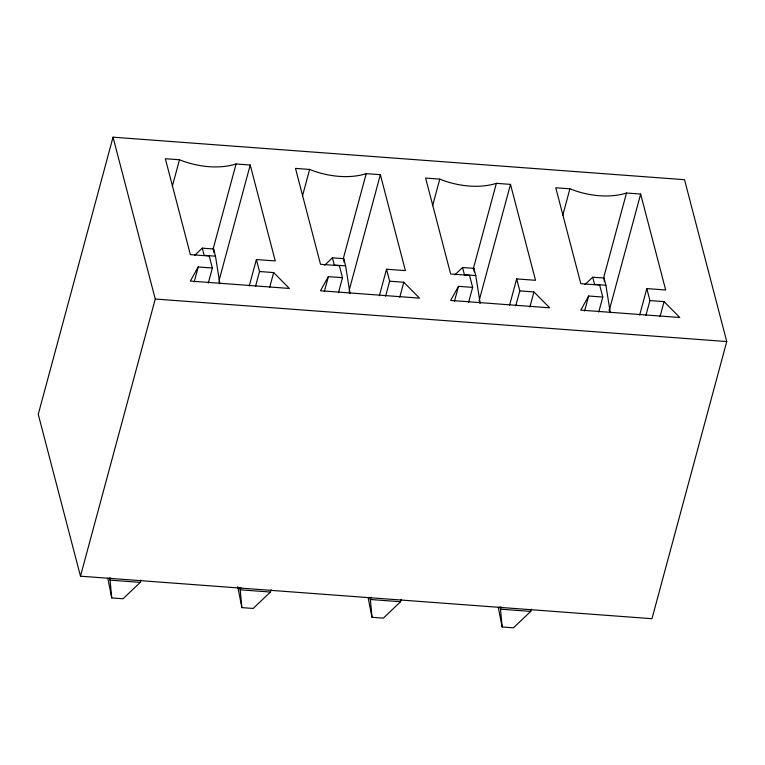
<?xml version="1.0" encoding="UTF-8"?>
<svg xmlns="http://www.w3.org/2000/svg" width="765" height="765" viewBox="0 0 765 765"><rect width="100%" height="100%" fill="white"/><g stroke="black" fill="none" stroke-linecap="round" stroke-linejoin="round"><path stroke-width="1.15" d="M113.029 137.184L38.25 414.334L80.478 576.188L651.971 618.703L726.75 341.553L684.522 179.698L113.029 137.184L155.257 299.039L80.478 576.188M172.335 186.278L179.498 159.761A58.695 34.004 15.1 0 0 236.079 163.968L250.222 165.02L275.247 260.942L256.38 259.536L249.227 286.043M110.696 577.843L110.084 580.128L111.719 597.934L123.031 598.775L140.253 582.375L140.875 580.09M194.176 281.931L198.212 266.966L212.364 268.018L208.319 283.002M213.062 249.275L236.079 163.968M219.163 280.143L250.222 165.02M255.472 286.512L259.517 271.527L256.38 259.536M269.624 287.544L273.66 272.579L259.517 271.527M302.481 195.955L309.634 169.447A58.695 34.004 15.1 0 0 366.215 173.655L380.368 174.707L405.383 270.619L386.526 269.213L379.373 295.73M240.841 587.53L240.22 589.805L241.855 607.611L253.177 608.452L270.399 592.053L271.011 589.777M324.322 291.608L328.357 276.643L342.5 277.695L338.455 292.679M343.198 258.953L366.215 173.655M349.299 289.82L380.368 174.707M385.608 296.189L389.653 281.204L386.526 269.213M399.76 297.222L403.796 282.256L389.653 281.204M432.627 205.642L439.779 179.125A58.695 34.004 15.1 0 0 496.361 183.332L510.504 184.384L535.529 280.306L516.671 278.9L509.519 305.407M370.977 597.207L370.365 599.492L372 617.298L383.313 618.139L400.544 601.739L401.156 599.454M454.458 301.295L458.493 286.33L472.646 287.382L468.601 302.366M473.344 268.639L496.361 183.332M479.129 300.655L510.504 184.384M515.753 305.876L519.798 290.891L516.671 278.9M529.906 306.908L533.941 291.943L519.798 290.891M562.763 215.319L569.915 188.812A58.695 34.004 15.1 0 0 626.497 193.019L640.649 194.071L665.674 289.983L646.808 288.577L639.655 315.094M501.123 606.894L500.501 609.169L502.136 626.975L513.458 627.816L530.681 611.417L531.302 609.141M584.603 310.973L588.639 296.007L602.782 297.059L598.737 312.043M603.489 278.317L626.497 193.019M609.275 310.341L640.649 194.071M645.89 315.553L649.934 300.569L646.808 288.577M660.042 316.586L664.087 301.62L649.934 300.569M198.212 266.966L190.332 281.071L289.361 288.443L273.66 272.579M328.357 276.643L320.478 290.757L419.497 298.12L403.796 282.256M458.493 286.33L450.623 300.435L549.643 307.807L533.941 291.943M588.639 296.007L580.759 310.121L679.779 317.485L664.087 301.62M194.52 255.529L202.276 248.147L213.588 248.988L215.472 256.179L219.861 283.681M324.666 265.206L332.421 257.834L343.734 258.675L345.608 265.866L350.007 293.368M454.802 274.893L462.557 267.511L473.879 268.352L475.754 275.543L480.152 303.045M584.948 284.57L592.703 277.198L604.015 278.039L605.89 285.23L610.288 312.732M179.498 159.761L165.345 158.709L190.37 254.621L209.228 256.026L212.364 268.018M309.634 169.447L295.491 168.396L320.516 264.308L339.373 265.704L342.5 277.695M439.779 179.125L425.627 178.073L450.652 273.985L469.519 275.39L472.646 287.382M569.915 188.812L555.773 187.76L580.798 283.672L599.655 285.068L602.782 297.059M215.472 256.179L204.15 255.338L202.276 248.147M345.608 265.866L334.295 265.025L332.421 257.834M475.754 275.543L464.432 274.702L462.557 267.511M605.89 285.23L594.577 284.389L592.703 277.198M155.257 299.039L726.75 341.553M140.253 582.375L110.084 580.128L109.491 577.871M270.399 592.053L240.22 589.805L239.636 587.549M400.544 601.739L370.365 599.492L369.772 597.236M530.681 611.417L500.501 609.169L499.918 606.913M609.189 309.376L609.772 311.632M479.339 300.827L479.923 303.083M502.136 626.975L498.245 607.181M349.194 291.14L349.787 293.397M372 617.298L368.108 597.494M219.058 281.463L219.641 283.719M241.855 607.611L237.781 586.669M111.719 597.934L107.827 578.13M604.015 278.039L604.34 281.597M473.879 268.352L474.204 271.91M343.734 258.675L344.059 262.232M213.588 248.988L213.923 252.546"/></g></svg>
